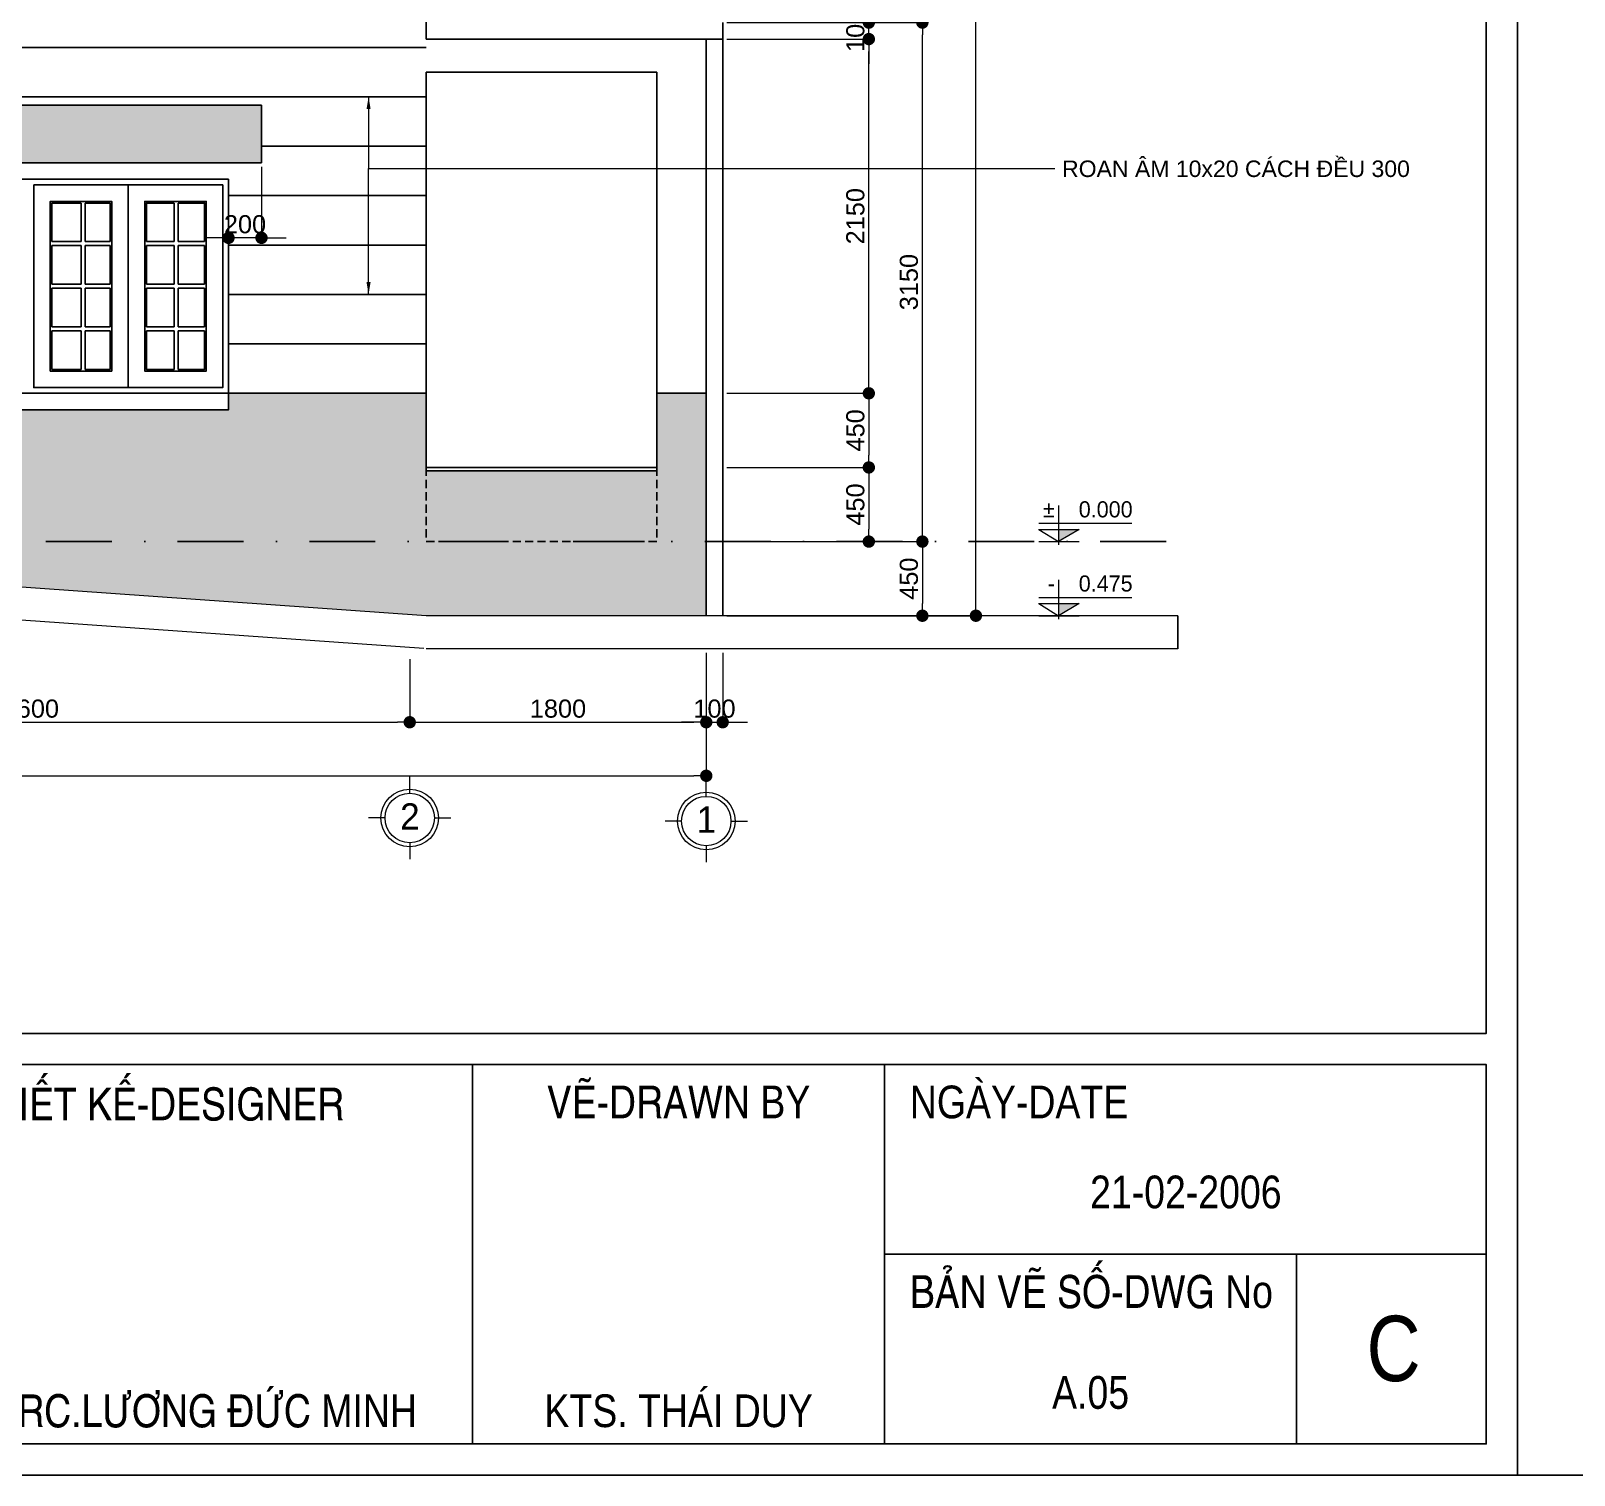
# Model space of a CAD drawing. Header units: millimetres. Extents: x -257631 to 60726, y -119421 to -4977.
# Drawn here: x -10085 to 8652, y -43125 to -25593 of the extents above; entities that cross this region are included whole.
import ezdxf
from ezdxf.enums import TextEntityAlignment as Align

# ---------------------------------------------------------------- set-up
doc = ezdxf.new("R2010")
doc.units = ezdxf.units.MM
doc.header["$LTSCALE"] = 400
doc.header["$MEASUREMENT"] = 0
doc.header["$PDMODE"] = 35
doc.linetypes.add('DASHDOTX2', pattern=[2, 1, -0.5, 0, -0.5])
doc.linetypes.add('HIDDEN', pattern=[0.375, 0.25, -0.125])
for name, color, linetype in [('DIM', 144, 'Continuous'), ('HACTH', 8, 'Continuous'), ('KHUNG', 5, 'Continuous'), ('net 2', 7, 'Continuous'), ('net 3', 144, 'Continuous'), ('THAY', 7, 'Continuous'), ('VTH-TRUC', 1, 'Continuous')]:
    doc.layers.add(name, color=color, linetype=linetype)
doc.layers.add('NET3', color=7, linetype='Continuous', lineweight=20)
doc.layers.add('VTH-GHI CHU- KI HIEU', color=7, linetype='Continuous', lineweight=13)
doc.styles.add('100_dim', font='VAVOB.TTF', dxfattribs={"height": 220})
doc.styles.add('100_tieude', font='VAVOB.TTF', dxfattribs={"height": 500})
doc.styles.add('VNI-AVO', font='vhelven.ttf', dxfattribs={"height": 220})
doc.styles.add('VNI-HEL-CON', font='vhelvcn.ttf')
doc.dimstyles.new('style-50', dxfattribs={"dimscale": 0, "dimtxt": 2.3, "dimasz": 150, "dimexe": 50, "dimexo": 50, "dimgap": 50, "dimtad": 1, "dimdec": 0, "dimlfac": 0.5, "dimzin": 9, "dimtxsty": 'VNI-AVO', "dimblk": 'DOT', "dimcen": 0, "dimdle": 150, "dimclrd": 146, "dimclre": 146, "dimclrt": 7, "dimadec": 0, "dimazin": 0, "dimtfac": 1, "dimtdec": 0, "dimtix": 1, "dimtmove": 2, "dimatfit": 3, "dimfxl": 0, "dimlwd": 13, "dimlwe": 13, "dimarcsym": 0})

# ---------------------------------------------------------------- blocks, each defined once
blk = doc.blocks.new('_Dot')
at = {"color": 0, "linetype": 'ByBlock', "lineweight": -2}
blk.add_line((-0.5, 0), (-1, 0), dxfattribs=at)
at = {"color": 0, "linetype": 'ByBlock', "lineweight": 100, "const_width": 0.5}
blk.add_lwpolyline([(-0.25, 0, 1), (0.25, 0, 1)], format="xyb", close=True, dxfattribs=at)
blk = doc.blocks.new('*D545')
at = {"layer": 'Defpoints', "color": 0}
for p in [(221097, 111497), (220697, 111297), (220697, 110584)]:
    blk.add_point(p, dxfattribs=at)
at = {"layer": 'net 2', "color": 146, "lineweight": 13}
for p, q in [((221097, 111447), (221097, 110534)), ((220697, 111247), (220697, 110534)), ((220547, 110584), (220397, 110584)), ((221097, 110584), (220697, 110584)), ((221247, 110584), (221397, 110584))]:
    blk.add_line(p, q, dxfattribs=at)
at = {"layer": 'net 2', "color": 146, "lineweight": 13, "xscale": 150, "yscale": 150, "zscale": 150}
blk.add_blockref('_Dot', (220697, 110584), dxfattribs=at)
at = {"layer": 'net 2', "color": 146, "lineweight": 13, "xscale": 150, "yscale": 150, "zscale": 150, "rotation": 180}
blk.add_blockref('_Dot', (221097, 110584), dxfattribs=at)
at = {"layer": 'net 2', "color": 7, "insert": (220897, 110748), "char_height": 220, "attachment_point": 5, "style": 'VNI-AVO'}
blk.add_mtext('200', dxfattribs=at)
blk = doc.blocks.new('*D530')
at = {"layer": 'Defpoints', "color": 0}
for p in [(213697, 106197), (222897, 105521), (222897, 104704)]:
    blk.add_point(p, dxfattribs=at)
at = {"layer": 'HACTH', "color": 146, "lineweight": 13}
for p, q in [((213697, 106147), (213697, 104654)), ((222897, 105471), (222897, 104654)), ((213847, 104704), (222747, 104704))]:
    blk.add_line(p, q, dxfattribs=at)
at = {"layer": 'HACTH', "color": 146, "lineweight": 13, "xscale": 150, "yscale": 150, "zscale": 150, "rotation": 180}
blk.add_blockref('_Dot', (213697, 104704), dxfattribs=at)
at = {"layer": 'HACTH', "color": 146, "lineweight": 13, "xscale": 150, "yscale": 150, "zscale": 150}
blk.add_blockref('_Dot', (222897, 104704), dxfattribs=at)
at = {"layer": 'HACTH', "color": 7, "insert": (218297, 104868), "char_height": 220, "attachment_point": 5, "style": 'VNI-AVO'}
blk.add_mtext('4600', dxfattribs=at)
blk = doc.blocks.new('*D531')
at = {"layer": 'Defpoints', "color": 0}
for p in [(222897, 105521), (226497, 105597), (226497, 104704)]:
    blk.add_point(p, dxfattribs=at)
at = {"layer": 'HACTH', "color": 146, "lineweight": 13}
for p, q in [((226497, 105547), (226497, 104654)), ((222897, 105471), (222897, 104654)), ((223047, 104704), (226347, 104704))]:
    blk.add_line(p, q, dxfattribs=at)
at = {"layer": 'HACTH', "color": 146, "lineweight": 13, "xscale": 150, "yscale": 150, "zscale": 150, "rotation": 180}
blk.add_blockref('_Dot', (222897, 104704), dxfattribs=at)
at = {"layer": 'HACTH', "color": 146, "lineweight": 13, "xscale": 150, "yscale": 150, "zscale": 150}
blk.add_blockref('_Dot', (226497, 104704), dxfattribs=at)
at = {"layer": 'HACTH', "color": 7, "insert": (224697, 104868), "char_height": 220, "attachment_point": 5, "style": 'VNI-AVO'}
blk.add_mtext('1800', dxfattribs=at)
blk = doc.blocks.new('*D532')
at = {"layer": 'Defpoints', "color": 0}
for p in [(226497, 105597), (226697, 105597), (226697, 104704)]:
    blk.add_point(p, dxfattribs=at)
at = {"layer": 'HACTH', "color": 146, "lineweight": 13}
for p, q in [((226497, 105547), (226497, 104654)), ((226697, 105547), (226697, 104654)), ((226347, 104704), (226197, 104704)), ((226497, 104704), (226697, 104704)), ((226847, 104704), (226997, 104704))]:
    blk.add_line(p, q, dxfattribs=at)
at = {"layer": 'HACTH', "color": 146, "lineweight": 13, "xscale": 150, "yscale": 150, "zscale": 150}
blk.add_blockref('_Dot', (226497, 104704), dxfattribs=at)
at = {"layer": 'HACTH', "color": 146, "lineweight": 13, "xscale": 150, "yscale": 150, "zscale": 150, "rotation": 180}
blk.add_blockref('_Dot', (226697, 104704), dxfattribs=at)
at = {"layer": 'HACTH', "color": 7, "insert": (226597, 104868), "char_height": 220, "attachment_point": 5, "style": 'VNI-AVO'}
blk.add_mtext('100', dxfattribs=at)
blk = doc.blocks.new('*D533')
at = {"layer": 'Defpoints', "color": 0}
for p in [(194497, 106197), (226497, 105597), (226497, 104054)]:
    blk.add_point(p, dxfattribs=at)
at = {"layer": 'NET3', "color": 146, "lineweight": 13}
for p, q in [((194497, 106147), (194497, 104004)), ((226497, 105547), (226497, 104004)), ((194647, 104054), (226347, 104054))]:
    blk.add_line(p, q, dxfattribs=at)
at = {"layer": 'NET3', "color": 146, "lineweight": 13, "xscale": 150, "yscale": 150, "zscale": 150, "rotation": 180}
blk.add_blockref('_Dot', (194497, 104054), dxfattribs=at)
at = {"layer": 'NET3', "color": 146, "lineweight": 13, "xscale": 150, "yscale": 150, "zscale": 150}
blk.add_blockref('_Dot', (226497, 104054), dxfattribs=at)
at = {"layer": 'NET3', "color": 7, "insert": (210497, 104218), "char_height": 220, "attachment_point": 5, "style": 'VNI-AVO'}
blk.add_mtext('16000', dxfattribs=at)
blk = doc.blocks.new('TRUC')
at = {"layer": 'KHUNG', "lineweight": 20}
blk.add_circle((0, -500), 300, dxfattribs=at)
at = {"layer": 'VTH-TRUC', "color": 2, "lineweight": 20}
for p, q in [((0, -200), (0, 0)), ((-300, -500), (-500, -500)), ((300, -500), (500, -500)), ((0, -800), (0, -1000))]:
    blk.add_line(p, q, dxfattribs=at)
blk.add_circle((0, -500), 350, dxfattribs=at)
at = {"layer": 'VTH-TRUC', "color": 7, "style": '100_tieude'}
blk.add_attdef('A', text='', height=320, dxfattribs=at).set_placement((2, -482), align=Align.MIDDLE_CENTER)
blk = doc.blocks.new('*D524')
at = {"layer": 'Defpoints', "color": 0}
for p in [(221852, 131809), (229771, 131809), (226697, 105997)]:
    blk.add_point(p, dxfattribs=at)
at = {"layer": 'net 2', "color": 146, "lineweight": 13}
for p, q in [((221902, 131809), (229821, 131809)), ((229771, 106147), (229771, 131659)), ((226747, 105997), (229821, 105997))]:
    blk.add_line(p, q, dxfattribs=at)
at = {"layer": 'net 2', "color": 146, "lineweight": 13, "xscale": 150, "yscale": 150, "zscale": 150}
for p, rotation in [((229771, 131809), 90), ((229771, 105997), 270)]:
    blk.add_blockref('_Dot', p, dxfattribs=dict(at, rotation=rotation))
at = {"layer": 'net 2', "color": 7, "insert": (229608, 118903), "char_height": 220, "attachment_point": 5, "rotation": 90, "style": 'VNI-AVO'}
blk.add_mtext('12906', dxfattribs=at)
blk = doc.blocks.new('VTH- COTE')
at = {"layer": 'VTH-GHI CHU- KI HIEU'}
blk.add_hatch(color=256, dxfattribs=at).paths.add_polyline_path([(0, 0), (40.7, 24.3), (0, 24.3)])
for p, q in [((0, 71.4), (0, -6.7)), ((-39.3, 36.3), (145.4, 36.3)), ((-39.7, 24.3), (40.7, 24.3)), ((-39.3, 24.3), (0, 0)), ((-39.3, 0), (40.7, 0)), ((40.7, 24.3), (0, 0))]:
    blk.add_line(p, q, dxfattribs=at)
at = {"layer": 'VTH-GHI CHU- KI HIEU', "style": '100_dim'}
blk.add_attdef('%%P0.000', text='', height=32, dxfattribs=at).set_placement((147, 64.1), align=Align.MIDDLE_RIGHT)
blk = doc.blocks.new('*D518')
at = {"layer": 'Defpoints', "color": 0}
for p in [(226697, 106897), (226697, 105997), (229121, 105997)]:
    blk.add_point(p, dxfattribs=at)
at = {"layer": 'net 2', "color": 146, "lineweight": 13}
for p, q in [((226747, 106897), (229171, 106897)), ((229121, 106747), (229121, 106147)), ((226747, 105997), (229171, 105997))]:
    blk.add_line(p, q, dxfattribs=at)
at = {"layer": 'net 2', "color": 146, "lineweight": 13, "xscale": 150, "yscale": 150, "zscale": 150}
for p, rotation in [((229121, 106897), 90), ((229121, 105997), 270)]:
    blk.add_blockref('_Dot', p, dxfattribs=dict(at, rotation=rotation))
at = {"layer": 'net 2', "color": 7, "insert": (228958, 106447), "char_height": 220, "attachment_point": 5, "rotation": 90, "style": 'VNI-AVO'}
blk.add_mtext('450', dxfattribs=at)
blk = doc.blocks.new('*D517')
at = {"layer": 'Defpoints', "color": 0}
for p in [(226747, 113197), (229121, 113197), (226697, 106897)]:
    blk.add_point(p, dxfattribs=at)
at = {"layer": 'net 2', "color": 146, "lineweight": 13}
for p, q in [((226797, 113197), (229171, 113197)), ((229121, 107047), (229121, 113047)), ((226747, 106897), (229171, 106897))]:
    blk.add_line(p, q, dxfattribs=at)
at = {"layer": 'net 2', "color": 146, "lineweight": 13, "xscale": 150, "yscale": 150, "zscale": 150}
for p, rotation in [((229121, 113197), 90), ((229121, 106897), 270)]:
    blk.add_blockref('_Dot', p, dxfattribs=dict(at, rotation=rotation))
at = {"layer": 'net 2', "color": 7, "insert": (228958, 110047), "char_height": 220, "attachment_point": 5, "rotation": 90, "style": 'VNI-AVO'}
blk.add_mtext('3150', dxfattribs=at)
blk = doc.blocks.new('*D516')
at = {"layer": 'Defpoints', "color": 0}
for p in [(226697, 107797), (226697, 106897), (228471, 106897)]:
    blk.add_point(p, dxfattribs=at)
at = {"layer": 'net 2', "color": 146, "lineweight": 13}
for p, q in [((226747, 107797), (228521, 107797)), ((228471, 107647), (228471, 107047)), ((226747, 106897), (228521, 106897))]:
    blk.add_line(p, q, dxfattribs=at)
at = {"layer": 'net 2', "color": 146, "lineweight": 13, "xscale": 150, "yscale": 150, "zscale": 150}
for p, rotation in [((228471, 107797), 90), ((228471, 106897), 270)]:
    blk.add_blockref('_Dot', p, dxfattribs=dict(at, rotation=rotation))
at = {"layer": 'net 2', "color": 7, "insert": (228308, 107347), "char_height": 220, "attachment_point": 5, "rotation": 90, "style": 'VNI-AVO'}
blk.add_mtext('450', dxfattribs=at)
blk = doc.blocks.new('*D515')
at = {"layer": 'Defpoints', "color": 0}
for p in [(226697, 108697), (226697, 107797), (228471, 107797)]:
    blk.add_point(p, dxfattribs=at)
at = {"layer": 'net 2', "color": 146, "lineweight": 13}
for p, q in [((226747, 108697), (228521, 108697)), ((228471, 108547), (228471, 107947)), ((226747, 107797), (228521, 107797))]:
    blk.add_line(p, q, dxfattribs=at)
at = {"layer": 'net 2', "color": 146, "lineweight": 13, "xscale": 150, "yscale": 150, "zscale": 150}
for p, rotation in [((228471, 108697), 90), ((228471, 107797), 270)]:
    blk.add_blockref('_Dot', p, dxfattribs=dict(at, rotation=rotation))
at = {"layer": 'net 2', "color": 7, "insert": (228308, 108247), "char_height": 220, "attachment_point": 5, "rotation": 90, "style": 'VNI-AVO'}
blk.add_mtext('450', dxfattribs=at)
blk = doc.blocks.new('*D504')
at = {"layer": 'Defpoints', "color": 0}
for p in [(226697, 113197), (228471, 113197), (226697, 112997)]:
    blk.add_point(p, dxfattribs=at)
at = {"layer": 'net 2', "color": 146, "lineweight": 13}
for p, q in [((228471, 113347), (228471, 113497)), ((226747, 113197), (228521, 113197)), ((228471, 112997), (228471, 113197)), ((226747, 112997), (228521, 112997)), ((228471, 112847), (228471, 112697))]:
    blk.add_line(p, q, dxfattribs=at)
at = {"layer": 'net 2', "color": 146, "lineweight": 13, "xscale": 150, "yscale": 150, "zscale": 150}
for p, rotation in [((228471, 113197), 270), ((228471, 112997), 90)]:
    blk.add_blockref('_Dot', p, dxfattribs=dict(at, rotation=rotation))
at = {"layer": 'net 2', "color": 7, "insert": (228308, 113097), "char_height": 220, "attachment_point": 5, "rotation": 90, "style": 'VNI-AVO'}
blk.add_mtext('100', dxfattribs=at)
blk = doc.blocks.new('*D503')
at = {"layer": 'Defpoints', "color": 0}
for p in [(226697, 112997), (228471, 112997), (226697, 108697)]:
    blk.add_point(p, dxfattribs=at)
at = {"layer": 'net 2', "color": 146, "lineweight": 13}
for p, q in [((226747, 112997), (228521, 112997)), ((228471, 108847), (228471, 112847)), ((226747, 108697), (228521, 108697))]:
    blk.add_line(p, q, dxfattribs=at)
at = {"layer": 'net 2', "color": 146, "lineweight": 13, "xscale": 150, "yscale": 150, "zscale": 150}
for p, rotation in [((228471, 112997), 90), ((228471, 108697), 270)]:
    blk.add_blockref('_Dot', p, dxfattribs=dict(at, rotation=rotation))
at = {"layer": 'net 2', "color": 7, "insert": (228308, 110847), "char_height": 220, "attachment_point": 5, "rotation": 90, "style": 'VNI-AVO'}
blk.add_mtext('2150', dxfattribs=at)

msp = doc.modelspace()

# ---------------------------------------------------------------- hatches: boundary and pattern name
at = {"layer": 'HACTH'}
h = msp.add_hatch(dxfattribs=at)
h.set_pattern_fill('AR-RSHKE,_O', color=256, scale=40)
h.set_pattern_definition([(0, (0, 0), (1020, 480), [240, -200, 280, -120, 360, -160]), (0, (240, 20), (1020, 480), [200, -760, 160, -240]), (0, (720, -30), (1020, 480), [120, -1240]), (90, (0, 0), (-340, 480), [460, -1460]), (90, (240, 0), (-340, 480), [450, -1470]), (90, (440, 0), (-340, 480), [420, -1500]), (90, (720, -30), (-340, 480), [460, -1460]), (90, (840, -30), (-340, 480), [460, -1460]), (90, (1200, 0), (-340, 480), [440, -1480])])
h.paths.add_polyline_path([(-22684.9, -13892.8), (-27084.9, -13892.8), (-27084.9, -14592.8), (-22684.9, -14592.8)])
h.paths.add_polyline_path([(-10284.9, -13892.8), (-14684.9, -13892.8), (-14684.9, -14592.8), (-10284.9, -14592.8)])
h.paths.add_polyline_path([(-27084.9, -20192.8), (-32684.9, -20192.8), (-32684.9, -20892.8), (-27084.9, -20892.8)])
h.paths.add_polyline_path([(-7284.9, -20192.8), (-12884.9, -20192.8), (-12884.9, -20892.8), (-7284.9, -20892.8)])
h.paths.add_polyline_path([(-7284.9, -26492.8), (-22684.9, -26492.8), (-22684.9, -27192.8), (-7284.9, -27192.8)])
h.paths.add_polyline_path([(-29234.9, -26492.8), (-32434.9, -26492.8), (-32434.9, -27192.8), (-29234.9, -27192.8)])
h = msp.add_hatch(dxfattribs=at)
h.set_pattern_fill('DOTS', color=256, scale=2000, style=0)
h.set_pattern_definition([(0, (-5284.86, -25492.84), (62.5, 125), [0, -125])])
h.paths.add_polyline_path([(-16884.9, -29992.8), (-17484.9, -29992.8), (-17484.9, -30192.8), (-22284.9, -30192.8), (-22284.9, -29992.8), (-29634.9, -29992.8), (-29634.9, -30192.8), (-32034.9, -30192.8), (-32034.9, -29992.8), (-33884.9, -29992.8), (-33884.9, -32092.8), (-16884.9, -32092.8), (-16884.9, -31792.8)])
h.paths.add_polyline_path([(-5284.9, -30892.8), (-5284.9, -29992.8), (-7684.9, -29992.8), (-7684.9, -30192.8), (-12484.9, -30192.8), (-12484.9, -29992.8), (-15284.9, -29992.8), (-15284.9, -31792.8), (-15284.9, -32092.8), (-13809.9, -32092.8), (-5284.9, -32692.8), (-1884.9, -32692.8), (-1884.9, -29992.8), (-2484.9, -29992.8), (-2484.9, -30892.8), (-2484.9, -31792.8), (-5284.9, -31792.8)])
h.paths.add_polyline_path([(-2484.9, -30932.8), (-5284.9, -30932.8), (-5284.9, -31792.8), (-2484.9, -31792.8)], flags=17)

# ---------------------------------------------------------------- linework, layer by layer
at = {"layer": 'DIM', "linetype": 'HIDDEN'}
for p, q in [((-5284.9, -30892.8), (-5284.9, -31792.8)), ((-2484.9, -30892.8), (-2484.9, -31792.8))]:
    msp.add_line(p, q, dxfattribs=at)
at = {"layer": 'HACTH', "linetype": 'DASHDOTX2', "ltscale": 2}
msp.add_line((-38704.8, -31792.8), (3784.9, -31792.8), dxfattribs=at)
at = {"layer": 'HACTH'}
for points in [[(-44797.9, -43125.1), (7964, -43125.1), (7964, -4977.1), (-44797.9, -4977.1)], [(7964, -43125.1), (60725.9, -43125.1), (60725.9, -4977.1), (7964, -4977.1)]]:
    msp.add_lwpolyline(points, close=True, dxfattribs=at)
at = {"layer": 'KHUNG'}
for p, q in [((-4721.7, -38142.2), (-4721.7, -42745.6)), ((280.5, -38142.2), (280.5, -42745.6)), ((280.5, -40443.9), (7584.4, -40443.9)), ((5282.7, -42745.6), (5282.7, -40443.9))]:
    msp.add_line(p, q, dxfattribs=at)
for points in [[(-43421, -5356.7), (7584.4, -5356.7), (7584.4, -37762.6), (-43421, -37762.6)], [(-43421, -38142.2), (7584.4, -38142.2), (7584.4, -42745.6), (-43421, -42745.6)]]:
    msp.add_lwpolyline(points, close=True, dxfattribs=at)
for points in [[(-43421, -5356.7), (7584.4, -5356.7), (7584.4, -37762.6)], [(7584.4, -38142.2), (7584.4, -42745.6), (-43421, -42745.6), (-43421, -38142.2)]]:
    msp.add_lwpolyline(points, dxfattribs=at)
at = {"layer": 'net 2'}
msp.add_line((3839.1, -32692.8), (3839.1, -33092.8), dxfattribs=at)
at = {"layer": 'net 3'}
for p, q in [((-5284.9, -19792.8), (-5284.9, -25692.8)), ((-1684.9, -25492.8), (-1684.9, -32692.8)), ((-33884.9, -25792.8), (-5284.9, -25792.8)), ((-1684.9, -25692.8), (-5284.9, -25692.8)), ((-1884.9, -25692.8), (-1884.9, -32692.8)), ((-5284.9, -26092.8), (-5284.9, -30892.8)), ((-2484.9, -26092.8), (-5284.9, -26092.8)), ((-2484.9, -30892.8), (-2484.9, -26092.8)), ((-33884.9, -26392.8), (-5284.9, -26392.8)), ((-22684.9, -26492.8), (-7284.9, -26492.8)), ((-7284.9, -27192.8), (-7284.9, -26492.8)), ((-7284.9, -26992.8), (-5284.9, -26992.8)), ((-7284.9, -27192.8), (-22684.9, -27192.8)), ((-22284.9, -27392.8), (-7684.9, -27392.8)), ((-8902.4, -27462.8), (-8902.4, -29922.8)), ((-7684.9, -27392.8), (-7684.9, -29992.8)), ((-9474.9, -27682.8), (-9474.9, -28150.3)), ((-9424.9, -27682.8), (-9424.9, -28150.3)), ((-8344.9, -27682.8), (-8344.9, -28150.3)), ((-8294.9, -27682.8), (-8294.9, -28150.3)), ((-7684.9, -27592.8), (-5284.9, -27592.8)), ((-9829.9, -28150.3), (-9474.9, -28150.3)), ((-9829.9, -28200.3), (-9474.9, -28200.3)), ((-9474.9, -28200.3), (-9474.9, -28667.8)), ((-9424.9, -28150.3), (-9122.4, -28150.3)), ((-9424.9, -28200.3), (-9122.4, -28200.3)), ((-9424.9, -28200.3), (-9424.9, -28667.8)), ((-8344.9, -28150.3), (-8682.4, -28150.3)), ((-8344.9, -28200.3), (-8682.4, -28200.3)), ((-8344.9, -28200.3), (-8344.9, -28667.8)), ((-7974.9, -28150.3), (-8294.9, -28150.3)), ((-8294.9, -28200.3), (-8294.9, -28667.8)), ((-7974.9, -28200.3), (-8294.9, -28200.3)), ((-7684.9, -28192.8), (-5284.9, -28192.8)), ((-9829.9, -28667.8), (-9474.9, -28667.8)), ((-9424.9, -28667.8), (-9122.4, -28667.8)), ((-8344.9, -28667.8), (-8682.4, -28667.8)), ((-7974.9, -28667.8), (-8294.9, -28667.8)), ((-9829.9, -28717.8), (-9474.9, -28717.8)), ((-9474.9, -28717.8), (-9474.9, -29185.3)), ((-9424.9, -28717.8), (-9122.4, -28717.8)), ((-9424.9, -28717.8), (-9424.9, -29185.3)), ((-8344.9, -28717.8), (-8682.4, -28717.8)), ((-8344.9, -28717.8), (-8344.9, -29185.3)), ((-8294.9, -28717.8), (-8294.9, -29185.3)), ((-7974.9, -28717.8), (-8294.9, -28717.8)), ((-7684.9, -28792.8), (-5284.9, -28792.8)), ((-9829.9, -29185.3), (-9474.9, -29185.3)), ((-9424.9, -29185.3), (-9122.4, -29185.3)), ((-8344.9, -29185.3), (-8682.4, -29185.3)), ((-7974.9, -29185.3), (-8294.9, -29185.3)), ((-9829.9, -29235.3), (-9474.9, -29235.3)), ((-9474.9, -29235.3), (-9474.9, -29702.8)), ((-9424.9, -29235.3), (-9122.4, -29235.3)), ((-9424.9, -29235.3), (-9424.9, -29702.8)), ((-8344.9, -29235.3), (-8682.4, -29235.3)), ((-8344.9, -29235.3), (-8344.9, -29702.8)), ((-8294.9, -29235.3), (-8294.9, -29702.8)), ((-7974.9, -29235.3), (-8294.9, -29235.3)), ((-7684.9, -29392.8), (-5284.9, -29392.8)), ((-7684.9, -29992.8), (-5284.9, -29992.8)), ((-2484.9, -29992.8), (-1884.9, -29992.8)), ((-5284.9, -30892.8), (-2484.9, -30892.8)), ((-5284.9, -30932.8), (-2484.9, -30932.8))]:
    msp.add_line(p, q, dxfattribs=at)
at = {"layer": 'net 3', "linetype": 'HIDDEN'}
msp.add_line((-5284.9, -31792.8), (-2484.9, -31792.8), dxfattribs=at)
at = {"layer": 'net 3'}
for points in [[(-7684.9, -29992.8), (-12484.9, -29992.8), (-12484.9, -27392.8), (-7684.9, -27392.8)], [(-10049.9, -27462.8), (-10049.9, -29922.8)], [(-9829.9, -28150.3), (-9829.9, -27682.8), (-9474.9, -27682.8)], [(-9424.9, -27682.8), (-9122.4, -27682.8), (-9122.4, -28150.3)], [(-8344.9, -27682.8), (-8682.4, -27682.8), (-8682.4, -28150.3)], [(-7974.9, -28150.3), (-7974.9, -27682.8), (-8294.9, -27682.8)], [(-9829.9, -28667.8), (-9829.9, -28200.3)], [(-9122.4, -28200.3), (-9122.4, -28667.8)], [(-8682.4, -28200.3), (-8682.4, -28667.8)], [(-7974.9, -28667.8), (-7974.9, -28200.3)], [(-9829.9, -29185.3), (-9829.9, -28717.8)], [(-9122.4, -28717.8), (-9122.4, -29185.3)], [(-8682.4, -28717.8), (-8682.4, -29185.3)], [(-7974.9, -29185.3), (-7974.9, -28717.8)], [(-9474.9, -29702.8), (-9829.9, -29702.8), (-9829.9, -29235.3)], [(-9122.4, -29235.3), (-9122.4, -29702.8), (-9424.9, -29702.8)], [(-8682.4, -29235.3), (-8682.4, -29702.8), (-8344.9, -29702.8)], [(-8294.9, -29702.8), (-7974.9, -29702.8), (-7974.9, -29235.3)], [(-12484.9, -29992.8), (-12484.9, -30192.8), (-7684.9, -30192.8), (-7684.9, -29992.8)]]:
    msp.add_lwpolyline(points, dxfattribs=at)
for points in [[(-10049.9, -27462.8), (-7754.9, -27462.8), (-7754.9, -29922.8), (-10049.9, -29922.8)], [(-9102.4, -27662.8), (-9849.9, -27662.8), (-9849.9, -29722.8), (-9102.4, -29722.8)], [(-9849.9, -27662.8), (-9102.4, -27662.8), (-9102.4, -29722.8), (-9849.9, -29722.8)], [(-7954.9, -27662.8), (-8702.4, -27662.8), (-8702.4, -29722.8), (-7954.9, -29722.8)], [(-8702.4, -27662.8), (-7954.9, -27662.8), (-7954.9, -29722.8), (-8702.4, -29722.8)]]:
    msp.add_lwpolyline(points, close=True, dxfattribs=at)
at = {"layer": 'NET3'}
for p, q in [((-5284.9, -32692.8), (-13809.9, -32092.8)), ((-5312.9, -33091.9), (-13837.9, -32491.9)), ((3839.1, -32692.8), (-5284.9, -32692.8)), ((3839.1, -33092.8), (-5284.9, -33092.8))]:
    msp.add_line(p, q, dxfattribs=at)

# ---------------------------------------------------------------- block references
at = {"layer": 'net 2', "linetype": 'Continuous'}
for p, values in [((-5484.9, -34647.6), {'A': '2'}), ((-1884.9, -34685.1), {'A': '1'})]:
    msp.add_blockref('TRUC', p, dxfattribs=at).add_auto_attribs(values)
at = {"layer": 'VTH-GHI CHU- KI HIEU', "xscale": 6.111111111007631, "yscale": 6.111111111007631, "zscale": 6.111111110977719}
for p, values in [((2393.7, -31792.8), {'%%P0.000': '%%P    0.000'}), ((2393.7, -32692.8), {'%%P0.000': '-    0.475'})]:
    msp.add_blockref('VTH- COTE', p, dxfattribs=at).add_auto_attribs(values)

# ---------------------------------------------------------------- texts
at = {"style": 'VNI-HEL-CON'}
for s, height, p in [('THIEÁT KEÁ-DESIGNER', 396.889, (-8559.4, -38817.7)), ('VEÕ-DRAWN BY', 396.889, (-2220.6, -38793.6)), ('A.05', 396.89, (2781.6, -42319.6)), ('KTS-ARC.LÖÔNG ÑÖÙC MINH', 396.889, (-8490.3, -42542)), ('KTS. THAÙI DUY', 396.889, (-2220.6, -42542))]:
    msp.add_text(s, height=height, dxfattribs=at).set_placement(p, align=Align.CENTER)
for s, height, p in [('NGAØY-DATE', 396.89, (587.1, -38793.6)), ('21-02-2006', 396.89, (2775.2, -39886.1)), ('BAÛN VEÕ SOÁ-DWG No', 396.889, (587.1, -41095.3)), ('C', 793.8, (6132.5, -41984.2))]:
    msp.add_text(s, height=height, dxfattribs=at).set_placement(p)
at = {"layer": 'THAY', "ltscale": 5, "insert": (2435.4, -27166.8), "char_height": 200, "attachment_point": 1, "style": 'VNI-AVO'}
msp.add_mtext('ROAN AÂM 10x20 CAÙCH ÑEÀU 300', dxfattribs=at)

# ---------------------------------------------------------------- dimensions: what is measured, and where the dimension line sits
at = {"layer": 'HACTH'}
for base, p1, p2, picture, middle in [((-5484.9, -33985.1), (-14684.9, -32492.8), (-5484.9, -33168.5), '*D530', (-10084.9, -33822)), ((-1884.9, -33985.1), (-5484.9, -33168.5), (-1884.9, -33092.8), '*D531', (-3684.9, -33822)), ((-1684.9, -33985.1), (-1884.9, -33092.8), (-1684.9, -33092.8), '*D532', (-1784.9, -33822))]:
    dim = msp.add_linear_dim(base=base, p1=p1, p2=p2, dimstyle='style-50', override={"dimscale": 1}, dxfattribs=at)
    dim.commit()
    dim.dimension.update_dxf_attribs({"geometry": picture, "text_midpoint": middle, "insert": (-228381.8, -138689.6)})
at = {"layer": 'net 2'}
for base, p1, p2, picture, middle in [((1389.1, -6880.1), (-1684.9, -32692.8), (-6530.2, -6880.1), '*D524', (1226, -19786.5)), ((89.1, -25492.8), (-1684.9, -25692.8), (-1684.9, -25492.8), '*D504', (-74, -25592.8)), ((739.1, -25492.8), (-1684.9, -31792.8), (-1634.9, -25492.8), '*D517', (576, -28642.8)), ((89.1, -25692.8), (-1684.9, -29992.8), (-1684.9, -25692.8), '*D503', (-74, -27842.8)), ((89.1, -30892.8), (-1684.9, -29992.8), (-1684.9, -30892.8), '*D515', (-74, -30442.8)), ((89.1, -31792.8), (-1684.9, -30892.8), (-1684.9, -31792.8), '*D516', (-74, -31342.8)), ((739.1, -32692.8), (-1684.9, -31792.8), (-1684.9, -32692.8), '*D518', (576, -32242.8))]:
    dim = msp.add_linear_dim(base=base, p1=p1, p2=p2, angle=90, dimstyle='style-50', override={"dimscale": 1}, dxfattribs=at)
    dim.commit()
    dim.dimension.update_dxf_attribs({"geometry": picture, "text_midpoint": middle, "insert": (-228381.8, -138689.6)})
dim = msp.add_linear_dim(base=(-7684.9, -28105.1), p1=(-7284.9, -27192.8), p2=(-7684.9, -27392.8), dimstyle='style-50', override={"dimscale": 1}, dxfattribs=at)
dim.commit()
dim.dimension.update_dxf_attribs({"geometry": '*D545', "text_midpoint": (-7484.9, -27942), "insert": (-228381.8, -138689.6)})
at = {"layer": 'NET3'}
dim = msp.add_linear_dim(base=(-1884.9, -34635.1), p1=(-33884.9, -32492.8), p2=(-1884.9, -33092.8), dimstyle='style-50', override={"dimscale": 1}, dxfattribs=at)
dim.commit()
dim.dimension.update_dxf_attribs({"geometry": '*D533', "text_midpoint": (-17884.9, -34472), "insert": (-228381.8, -138689.6)})

# ---------------------------------------------------------------- leaders
at = {"layer": 'net 2'}
for points in [[(-5984.7, -26392.8), (-5984.7, -27264.9), (2345.6, -27264.9)], [(-5984.7, -28792.8), (-5984.7, -27264.9)]]:
    msp.add_leader(points, dimstyle='style-50', override={"dimscale": 1, "dimtad": 0}, dxfattribs=at)

doc.saveas('drawing.dxf')
